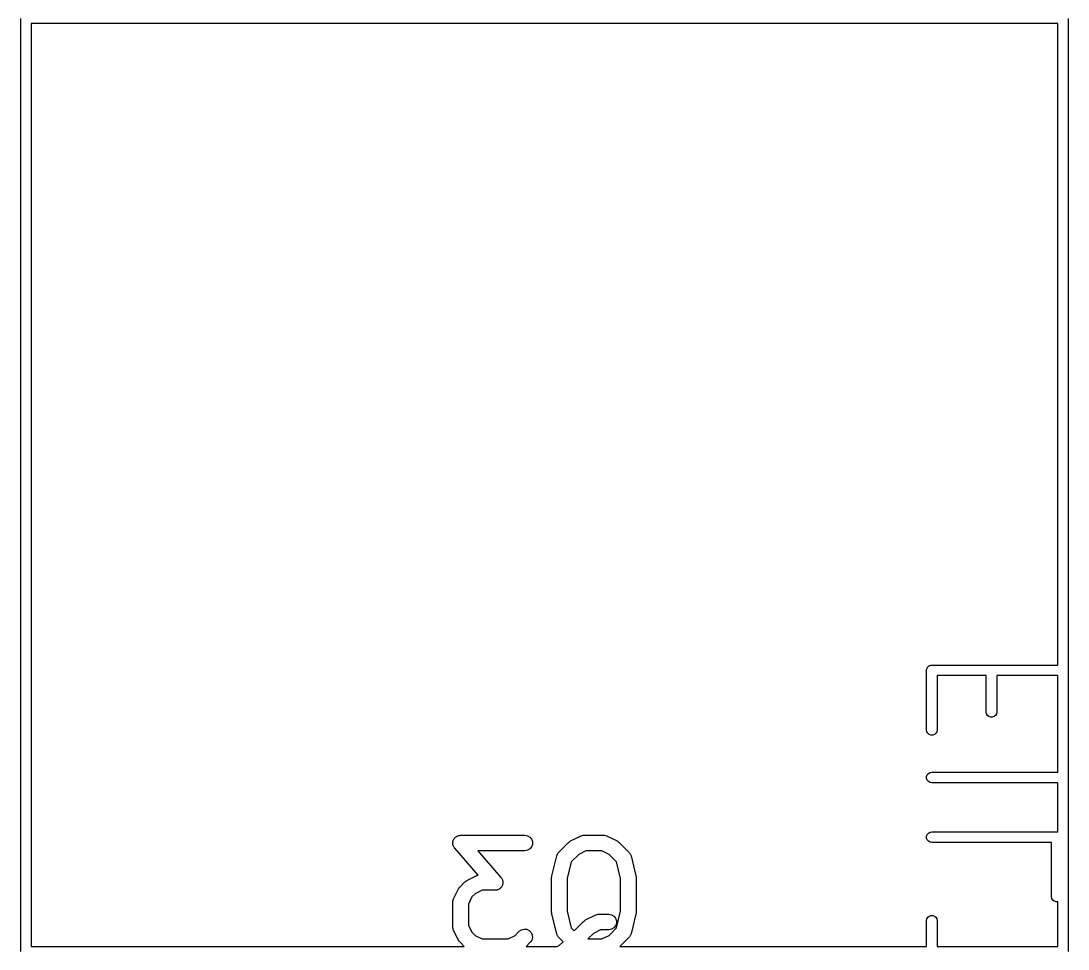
# Model space of a CAD drawing. Extents: x -0.3 to 76.5, y -74.5 to -2.2.
# Drawn here: x 16.95 to 27.05, y -18.48 to -9.53 of the extents above; entities that cross this region are included whole.
import ezdxf

# ---------------------------------------------------------------- set-up
doc = ezdxf.new("R2010")
doc.units = 0
doc.header["$MEASUREMENT"] = 0
doc.layers.add('BLACK', color=7, linetype='CONTINUOUS')

msp = doc.modelspace()

# ---------------------------------------------------------------- linework, layer by layer
at = {"layer": 'Black'}
for p, q in [((16.95, -18.5), (16.95, -9.5)), ((17.05, -9.55), (17.05, -18.45)), ((26.95, -9.55), (17.05, -9.55)), ((26.95, -15.7378), (26.95, -9.55)), ((27.05, -9.5), (27.05, -18.5)), ((25.6949, -15.7585), (25.6971, -15.7546)), ((25.6971, -15.7546), (25.7005, -15.7518)), ((25.7005, -15.7518), (25.7034, -15.7483)), ((25.7034, -15.7483), (25.7072, -15.7461)), ((25.7072, -15.7461), (25.7106, -15.7433)), ((25.7106, -15.7433), (25.7148, -15.7417)), ((25.7148, -15.7417), (25.7187, -15.7395)), ((25.7187, -15.7395), (25.7231, -15.7388)), ((25.7231, -15.7388), (25.7272, -15.7372)), ((25.7272, -15.7372), (25.7317, -15.7372)), ((25.7317, -15.7372), (25.736, -15.7365)), ((25.736, -15.7365), (26.9425, -15.7365)), ((26.9425, -15.7365), (26.95, -15.7378)), ((25.6852, -15.7873), (25.686, -15.7829)), ((25.6852, -16.3618), (25.6852, -15.7873)), ((25.686, -15.7784), (25.6875, -15.7743)), ((25.686, -15.7829), (25.686, -15.7784)), ((25.6875, -15.7743), (25.6883, -15.7699)), ((25.6883, -15.7699), (25.6905, -15.766)), ((25.6905, -15.766), (25.6921, -15.7619)), ((25.6921, -15.7619), (25.6949, -15.7585)), ((26.2598, -15.8381), (25.7868, -15.8381)), ((25.7868, -15.8381), (25.7868, -16.3618)), ((26.2598, -16.1894), (26.2598, -15.8381)), ((26.9425, -15.8381), (26.3614, -15.8381)), ((26.3614, -15.8381), (26.3614, -16.1894)), ((26.95, -15.8367), (26.9425, -15.8381)), ((26.95, -16.7719), (26.95, -15.8367)), ((26.2628, -16.2068), (26.2598, -16.1894)), ((26.2717, -16.2221), (26.2628, -16.2068)), ((26.2852, -16.2334), (26.2717, -16.2221)), ((26.3017, -16.2395), (26.2852, -16.2334)), ((26.3194, -16.2395), (26.3017, -16.2395)), ((26.336, -16.2334), (26.3194, -16.2395)), ((26.3495, -16.2221), (26.336, -16.2334)), ((26.3583, -16.2068), (26.3495, -16.2221)), ((26.3614, -16.1894), (26.3583, -16.2068)), ((25.6883, -16.3792), (25.6852, -16.3618)), ((25.7868, -16.3618), (25.7838, -16.3792)), ((25.6971, -16.3944), (25.6883, -16.3792)), ((25.7106, -16.4058), (25.6971, -16.3944)), ((25.7272, -16.4118), (25.7106, -16.4058)), ((25.7449, -16.4118), (25.7272, -16.4118)), ((25.7614, -16.4058), (25.7449, -16.4118)), ((25.775, -16.3944), (25.7614, -16.4058)), ((25.7838, -16.3792), (25.775, -16.3944)), ((25.686, -16.8126), (25.6921, -16.796)), ((25.686, -16.8302), (25.686, -16.8126)), ((25.6921, -16.8468), (25.686, -16.8302)), ((25.6921, -16.796), (25.7034, -16.7825)), ((25.7034, -16.8603), (25.6921, -16.8468)), ((25.7034, -16.7825), (25.7187, -16.7737)), ((25.7187, -16.8691), (25.7034, -16.8603)), ((25.7187, -16.7737), (25.736, -16.7706)), ((25.736, -16.7706), (26.9425, -16.7706)), ((26.9425, -16.7706), (26.95, -16.7719)), ((25.736, -16.8722), (25.7187, -16.8691)), ((26.9425, -16.8722), (25.736, -16.8722)), ((26.95, -16.8709), (26.9425, -16.8722)), ((26.95, -17.3459), (26.95, -16.8709)), ((25.686, -17.3871), (25.6921, -17.3705)), ((25.6921, -17.3705), (25.7034, -17.357)), ((25.7034, -17.357), (25.7187, -17.3482)), ((25.7187, -17.3482), (25.736, -17.3451)), ((25.736, -17.3451), (26.9425, -17.3451)), ((26.9425, -17.3451), (26.9469, -17.3459)), ((26.9469, -17.3459), (26.95, -17.3459)), ((21.1155, -17.4539), (21.1166, -17.4467)), ((21.1166, -17.4596), (21.1155, -17.4539)), ((21.1166, -17.4394), (21.1186, -17.4339)), ((21.1166, -17.4467), (21.1166, -17.4394)), ((21.1166, -17.4654), (21.1166, -17.4596)), ((21.1191, -17.4723), (21.1166, -17.4654)), ((21.1186, -17.4339), (21.1195, -17.4282)), ((21.1205, -17.4795), (21.1191, -17.4723)), ((21.1195, -17.4282), (21.123, -17.4218)), ((21.123, -17.4218), (21.1255, -17.4149)), ((21.1255, -17.4149), (21.1292, -17.4104)), ((21.1292, -17.4104), (21.132, -17.4054)), ((21.132, -17.4054), (21.1376, -17.4005)), ((21.1376, -17.4005), (21.1423, -17.3949)), ((21.1423, -17.3949), (21.1473, -17.392)), ((21.1473, -17.392), (21.1516, -17.3882)), ((21.1516, -17.3882), (21.1585, -17.3856)), ((21.1585, -17.3856), (21.1648, -17.3819)), ((21.1648, -17.3819), (21.1705, -17.3809)), ((21.1705, -17.3809), (21.1759, -17.3788)), ((21.1759, -17.3788), (21.1833, -17.3787)), ((21.1833, -17.3787), (21.1905, -17.3774)), ((21.1905, -17.3774), (21.8095, -17.3774)), ((21.8095, -17.3774), (21.8352, -17.3819)), ((21.8352, -17.3819), (21.8577, -17.3949)), ((21.8577, -17.3949), (21.8745, -17.4149)), ((21.8745, -17.4149), (21.8834, -17.4394)), ((21.8834, -17.4654), (21.8745, -17.4899)), ((21.8834, -17.4394), (21.8834, -17.4654)), ((22.1374, -17.5422), (22.2327, -17.447)), ((22.2327, -17.447), (22.2425, -17.4401)), ((22.2425, -17.4401), (22.2522, -17.4329)), ((22.2522, -17.4329), (22.3474, -17.3853)), ((22.3474, -17.3853), (22.3516, -17.3841)), ((22.3516, -17.3841), (22.3553, -17.3819)), ((22.3553, -17.3819), (22.364, -17.3804)), ((22.364, -17.3804), (22.3724, -17.3779)), ((22.3724, -17.3779), (22.3767, -17.3781)), ((22.3767, -17.3781), (22.381, -17.3774)), ((22.381, -17.3774), (22.5714, -17.3774)), ((22.5714, -17.3774), (22.5757, -17.3781)), ((22.5757, -17.3781), (22.58, -17.3779)), ((22.58, -17.3779), (22.5884, -17.3804)), ((22.5884, -17.3804), (22.5971, -17.3819)), ((22.5971, -17.3819), (22.6008, -17.3841)), ((22.6008, -17.3841), (22.605, -17.3853)), ((22.605, -17.3853), (22.7002, -17.4329)), ((22.7002, -17.4329), (22.7099, -17.4401)), ((22.7099, -17.4401), (22.7197, -17.447)), ((22.7197, -17.447), (22.8149, -17.5422)), ((25.686, -17.4047), (25.686, -17.3871)), ((25.6921, -17.4213), (25.686, -17.4047)), ((25.7034, -17.4348), (25.6921, -17.4213)), ((25.7187, -17.4437), (25.7034, -17.4348)), ((25.736, -17.4467), (25.7187, -17.4437)), ((26.8917, -17.4467), (25.736, -17.4467)), ((26.8917, -17.9705), (26.8917, -17.4467)), ((21.1235, -17.4844), (21.1205, -17.4795)), ((21.1255, -17.4899), (21.1235, -17.4844)), ((21.1302, -17.4955), (21.1255, -17.4899)), ((21.134, -17.5018), (21.1302, -17.4955)), ((21.3615, -17.7618), (21.134, -17.5018)), ((21.8095, -17.5274), (21.3558, -17.5274)), ((21.3558, -17.5274), (21.5803, -17.7839)), ((21.8352, -17.5229), (21.8095, -17.5274)), ((21.8577, -17.5098), (21.8352, -17.5229)), ((21.8745, -17.4899), (21.8577, -17.5098)), ((22.1177, -17.577), (22.1206, -17.5705)), ((22.1206, -17.5705), (22.1225, -17.5635)), ((22.1225, -17.5635), (22.1259, -17.5587)), ((22.1259, -17.5587), (22.1283, -17.5533)), ((22.1283, -17.5533), (22.1333, -17.5481)), ((22.1333, -17.5481), (22.1374, -17.5422)), ((22.3301, -17.5616), (22.2582, -17.6336)), ((22.3987, -17.5274), (22.3301, -17.5616)), ((22.5537, -17.5274), (22.3987, -17.5274)), ((22.6222, -17.5616), (22.5537, -17.5274)), ((22.6942, -17.6336), (22.6222, -17.5616)), ((22.8149, -17.5422), (22.8191, -17.5481)), ((22.8191, -17.5481), (22.8241, -17.5533)), ((22.8241, -17.5533), (22.8265, -17.5587)), ((22.8265, -17.5587), (22.8299, -17.5635)), ((22.8299, -17.5635), (22.8317, -17.5705)), ((22.8317, -17.5705), (22.8347, -17.577)), ((22.0701, -17.7675), (22.1177, -17.577)), ((22.2582, -17.6336), (22.2179, -17.7949)), ((22.7345, -17.7949), (22.6942, -17.6336)), ((22.8347, -17.577), (22.8823, -17.7675)), ((21.2522, -17.8139), (21.3474, -17.7663)), ((21.3474, -17.7663), (21.3516, -17.765)), ((21.3516, -17.765), (21.3553, -17.7629)), ((21.3553, -17.7629), (21.3615, -17.7618)), ((22.0694, -17.7767), (22.0701, -17.7675)), ((22.8823, -17.7675), (22.8829, -17.7767)), ((21.1782, -17.8854), (21.1851, -17.8755)), ((21.1851, -17.8755), (21.2327, -17.8279)), ((21.2327, -17.8279), (21.2425, -17.821)), ((21.2425, -17.821), (21.2522, -17.8139)), ((21.5803, -17.7839), (21.584, -17.7902)), ((21.585, -17.8753), (21.5822, -17.8803)), ((21.584, -17.7902), (21.5888, -17.7958)), ((21.5888, -17.8708), (21.585, -17.8753)), ((21.5888, -17.7958), (21.5907, -17.8013)), ((21.5913, -17.8639), (21.5888, -17.8708)), ((21.5907, -17.8013), (21.5937, -17.8062)), ((21.5948, -17.8575), (21.5913, -17.8639)), ((21.5937, -17.8062), (21.5952, -17.8134)), ((21.5957, -17.8518), (21.5948, -17.8575)), ((21.5952, -17.8134), (21.5977, -17.8203)), ((21.5977, -17.8464), (21.5957, -17.8518)), ((21.5977, -17.8203), (21.5977, -17.8261)), ((21.5977, -17.8261), (21.5988, -17.8318)), ((21.5988, -17.8318), (21.5977, -17.839)), ((21.5977, -17.839), (21.5977, -17.8464)), ((22.0679, -17.7857), (22.0694, -17.7767)), ((22.0679, -18.119), (22.0679, -17.7857)), ((22.2179, -17.7949), (22.2179, -18.1098)), ((22.7345, -18.1098), (22.7345, -17.7949)), ((22.8829, -17.7767), (22.8845, -17.7857)), ((22.8845, -17.7857), (22.8845, -18.119)), ((21.1234, -17.9903), (21.171, -17.895)), ((21.171, -17.895), (21.1782, -17.8854)), ((21.2997, -17.973), (21.2655, -18.0415)), ((21.3301, -17.9426), (21.2997, -17.973)), ((21.3987, -17.9083), (21.3301, -17.9426)), ((21.5238, -17.9083), (21.3987, -17.9083)), ((21.531, -17.9071), (21.5238, -17.9083)), ((21.5384, -17.9069), (21.531, -17.9071)), ((21.5438, -17.9048), (21.5384, -17.9069)), ((21.5495, -17.9038), (21.5438, -17.9048)), ((21.5558, -17.9001), (21.5495, -17.9038)), ((21.5626, -17.8975), (21.5558, -17.9001)), ((21.567, -17.8937), (21.5626, -17.8975)), ((21.572, -17.8908), (21.567, -17.8937)), ((21.5767, -17.8852), (21.572, -17.8908)), ((21.5822, -17.8803), (21.5767, -17.8852)), ((26.8948, -17.9878), (26.8917, -17.9705)), ((21.1155, -18.0238), (21.1162, -18.0196)), ((21.1155, -18.2619), (21.1155, -18.0238)), ((21.116, -18.0152), (21.1185, -18.0068)), ((21.1162, -18.0196), (21.116, -18.0152)), ((21.1185, -18.0068), (21.12, -17.9982)), ((21.12, -17.9982), (21.1222, -17.9944)), ((21.1222, -17.9944), (21.1234, -17.9903)), ((21.2655, -18.0415), (21.2655, -18.2442)), ((26.9036, -18.0031), (26.8948, -17.9878)), ((26.9171, -18.0144), (26.9036, -18.0031)), ((26.9337, -18.0205), (26.9171, -18.0144)), ((26.95, -18.0205), (26.9337, -18.0205)), ((26.95, -18.45), (26.95, -18.0205)), ((22.0694, -18.1281), (22.0679, -18.119)), ((22.0701, -18.1372), (22.0694, -18.1281)), ((22.1177, -18.3277), (22.0701, -18.1372)), ((22.2179, -18.1098), (22.2582, -18.2712)), ((22.395, -18.1948), (22.4903, -18.1472)), ((22.4903, -18.1472), (22.4944, -18.146)), ((22.4944, -18.146), (22.4982, -18.1438)), ((22.4982, -18.1438), (22.5068, -18.1423)), ((22.5068, -18.1423), (22.5152, -18.1398)), ((22.5152, -18.1398), (22.5196, -18.14)), ((22.5196, -18.14), (22.5238, -18.1393)), ((22.5238, -18.1393), (22.619, -18.1393)), ((22.619, -18.1393), (22.6447, -18.1438)), ((22.6447, -18.1438), (22.6673, -18.1568)), ((22.6673, -18.1568), (22.684, -18.1768)), ((22.684, -18.1768), (22.6929, -18.2013)), ((22.6942, -18.2712), (22.7345, -18.1098)), ((22.8823, -18.1372), (22.8347, -18.3277)), ((22.8829, -18.1281), (22.8823, -18.1372)), ((22.8845, -18.119), (22.8829, -18.1281)), ((25.6883, -18.1829), (25.6971, -18.1676)), ((25.6971, -18.1676), (25.7106, -18.1563)), ((25.7106, -18.1563), (25.7272, -18.1502)), ((25.7272, -18.1502), (25.7449, -18.1502)), ((25.7449, -18.1502), (25.7614, -18.1563)), ((25.7614, -18.1563), (25.775, -18.1676)), ((25.775, -18.1676), (25.7838, -18.1829)), ((21.1162, -18.2662), (21.1155, -18.2619)), ((21.116, -18.2705), (21.1162, -18.2662)), ((21.1185, -18.2789), (21.116, -18.2705)), ((21.12, -18.2876), (21.1185, -18.2789)), ((21.2655, -18.2442), (21.2997, -18.3127)), ((22.2582, -18.2712), (22.2857, -18.2987)), ((22.2857, -18.2987), (22.3755, -18.2089)), ((22.3755, -18.2089), (22.3854, -18.202)), ((22.3854, -18.202), (22.395, -18.1948)), ((22.6222, -18.3431), (22.6942, -18.2712)), ((22.6673, -18.2717), (22.6447, -18.2848)), ((22.684, -18.2518), (22.6673, -18.2717)), ((22.6929, -18.2273), (22.684, -18.2518)), ((22.6929, -18.2013), (22.6929, -18.2273)), ((25.6852, -18.2003), (25.6883, -18.1829)), ((25.6852, -18.45), (25.6852, -18.2003)), ((25.7838, -18.1829), (25.7868, -18.2003)), ((25.7868, -18.2003), (25.7868, -18.45)), ((21.1222, -18.2913), (21.12, -18.2876)), ((21.1234, -18.2954), (21.1222, -18.2913)), ((21.171, -18.3907), (21.1234, -18.2954)), ((21.2997, -18.3127), (21.3301, -18.3431)), ((21.3301, -18.3431), (21.3987, -18.3774)), ((21.3987, -18.3774), (21.649, -18.3774)), ((21.649, -18.3774), (21.7175, -18.3431)), ((21.7175, -18.3431), (21.7565, -18.3041)), ((21.7565, -18.3041), (21.7778, -18.2892)), ((21.7778, -18.2892), (21.803, -18.2824)), ((21.803, -18.2824), (21.8289, -18.2847)), ((21.8289, -18.2847), (21.8525, -18.2957)), ((21.8525, -18.2957), (21.871, -18.3141)), ((21.871, -18.3141), (21.882, -18.3377)), ((21.8842, -18.3637), (21.8775, -18.3888)), ((21.882, -18.3377), (21.8842, -18.3637)), ((22.1206, -18.3343), (22.1177, -18.3277)), ((22.1225, -18.3412), (22.1206, -18.3343)), ((22.1259, -18.3461), (22.1225, -18.3412)), ((22.1283, -18.3515), (22.1259, -18.3461)), ((22.1333, -18.3567), (22.1283, -18.3515)), ((22.1374, -18.3626), (22.1333, -18.3567)), ((22.1796, -18.4048), (22.1374, -18.3626)), ((22.473, -18.3235), (22.4192, -18.3774)), ((22.4192, -18.3774), (22.5537, -18.3774)), ((22.5415, -18.2893), (22.473, -18.3235)), ((22.619, -18.2893), (22.5415, -18.2893)), ((22.5537, -18.3774), (22.6222, -18.3431)), ((22.6447, -18.2848), (22.619, -18.2893)), ((22.8149, -18.3626), (22.7275, -18.45)), ((22.8191, -18.3567), (22.8149, -18.3626)), ((22.8241, -18.3515), (22.8191, -18.3567)), ((22.8265, -18.3461), (22.8241, -18.3515)), ((22.8299, -18.3412), (22.8265, -18.3461)), ((22.8317, -18.3343), (22.8299, -18.3412)), ((22.8347, -18.3277), (22.8317, -18.3343)), ((17.05, -18.45), (21.2249, -18.45)), ((21.1782, -18.4003), (21.171, -18.3907)), ((21.1851, -18.4102), (21.1782, -18.4003)), ((21.2249, -18.45), (21.1851, -18.4102)), ((21.8626, -18.4102), (21.8227, -18.45)), ((21.8227, -18.45), (22.1228, -18.45)), ((21.8775, -18.3888), (21.8626, -18.4102)), ((22.1228, -18.45), (22.146, -18.4384)), ((22.146, -18.4384), (22.1796, -18.4048)), ((22.7275, -18.45), (25.6852, -18.45)), ((25.7868, -18.45), (26.95, -18.45))]:
    msp.add_line(p, q, dxfattribs=at)

doc.saveas('drawing.dxf')
